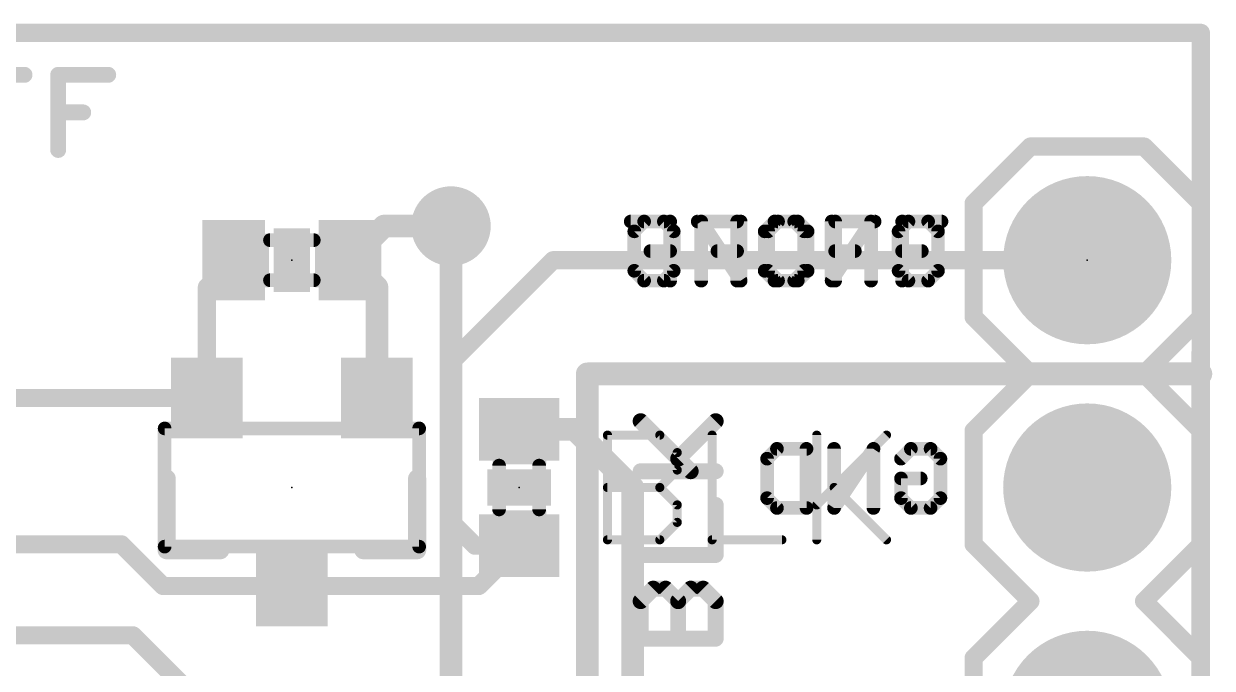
# Model space of a CAD drawing. Extents: x -0.1 to 26.8, y -10.2 to 23.
# Drawn here: x 13.51 to 26.8, y 15.76 to 22.96 of the extents above; entities that cross this region are included whole.
import ezdxf

# ---------------------------------------------------------------- set-up
doc = ezdxf.new("R2010")
doc.units = 0
for name, color, linetype in [('1', 12, 'CONTINUOUS'), ('16', 132, 'CONTINUOUS'), ('17', 110, 'CONTINUOUS'), ('18', 110, 'CONTINUOUS'), ('20', 53, 'CONTINUOUS'), ('21', 41, 'CONTINUOUS'), ('22', 40, 'CONTINUOUS'), ('23', 53, 'CONTINUOUS'), ('51', 53, 'CONTINUOUS')]:
    doc.layers.add(name, color=color, linetype=linetype)

# ---------------------------------------------------------------- blocks, each defined once
blk = doc.blocks.new('RECT')
blk.add_solid([(-0.5, -0.5), (0.5, -0.5), (-0.5, 0.5), (0.5, 0.5)])
blk = doc.blocks.new('ROUNDP')
at = {"const_width": 0.5}
blk.add_lwpolyline([(0, -0.25, 1), (0, 0.25, 1), (0, -0.25)], format="xyb", dxfattribs=at)
blk = doc.blocks.new('ROUNDV')
at = {"const_width": 0.5}
blk.add_lwpolyline([(0, -0.25, 1), (0, 0.25, 1), (0, -0.25)], format="xyb", dxfattribs=at)

msp = doc.modelspace()

# ---------------------------------------------------------------- linework, layer by layer
at = {"layer": '1'}
for points, const_width in [([(26.67, 22.86), (0, 22.86)], 0.2032), ([(26.67, 0), (26.67, 22.86)], 0.2032), ([(17.541, 20.701), (17.16, 20.32)], 0.254), ([(18.288, 20.701), (17.541, 20.701)], 0.254), ([(15.56, 20.02), (15.86, 20.32)], 0.2032), ([(17.16, 20.32), (17.46, 20.02)], 0.254), ([(18.288, 19.177), (19.431, 20.32)], 0.2032), ([(19.431, 20.32), (25.4, 20.32)], 0.2032), ([(15.56, 18.78), (15.56, 20.02)], 0.2032), ([(17.46, 20.02), (17.46, 18.78)], 0.254), ([(18.288, 17.399), (18.288, 19.177)], 0.2032), ([(6.08, 18.78), (15.56, 18.78)], 0.2032), ([(19.67, 18.43), (19.05, 18.43)], 0.254), ([(20.32, 17.78), (19.67, 18.43)], 0.254), ([(20.32, 13.335), (20.32, 17.78)], 0.254), ([(18.557, 17.13), (18.288, 17.399)], 0.2032), ([(12.7, 17.145), (14.605, 17.145)], 0.2032), ([(14.605, 17.145), (15.07, 16.68)], 0.2032), ([(19.05, 17.13), (18.557, 17.13)], 0.2032), ([(18.6, 16.68), (19.05, 17.13)], 0.2032), ([(15.07, 16.68), (16.51, 16.68)], 0.2032), ([(16.51, 16.68), (18.6, 16.68)], 0.2032), ([(5.842, 16.129), (14.732, 16.129)], 0.2032), ([(14.732, 16.129), (15.621, 15.24)], 0.2032)]:
    msp.add_lwpolyline(points, dxfattribs=dict(at, const_width=const_width))
for points, const_width in [([(26.7208, 22.86, 1), (26.6192, 22.86)], 0.1016), ([(26.67, 22.8092, 1), (26.67, 22.9108)], 0.1016), ([(17.541, 20.7645, 1), (17.541, 20.6375)], 0.127), ([(17.5859, 20.6561, 1), (17.4961, 20.7459)], 0.127), ([(18.288, 20.6375, 1), (18.288, 20.7645)], 0.127), ([(15.8959, 20.2841, 1), (15.8241, 20.3559)], 0.1016), ([(17.2049, 20.3649, 1), (17.1151, 20.2751)], 0.127), ([(17.1151, 20.3649, 1), (17.2049, 20.2751)], 0.127), ([(19.431, 20.3708, 1), (19.431, 20.2692)], 0.1016), ([(19.4669, 20.2841, 1), (19.3951, 20.3559)], 0.1016), ([(25.4, 20.2692, 1), (25.4, 20.3708)], 0.1016), ([(15.6108, 20.02, 1), (15.5092, 20.02)], 0.1016), ([(15.5241, 20.0559, 1), (15.5959, 19.9841)], 0.1016), ([(17.5235, 20.02, 1), (17.3965, 20.02)], 0.127), ([(17.4151, 19.9751, 1), (17.5049, 20.0649)], 0.127), ([(18.3388, 19.177, 1), (18.2372, 19.177)], 0.1016), ([(18.2521, 19.2129, 1), (18.3239, 19.1411)], 0.1016), ([(15.56, 18.7292, 1), (15.56, 18.8308)], 0.1016), ([(15.5092, 18.78, 1), (15.6108, 18.78)], 0.1016), ([(17.3965, 18.78, 1), (17.5235, 18.78)], 0.127), ([(19.05, 18.4935, 1), (19.05, 18.3665)], 0.127), ([(19.7149, 18.4749, 1), (19.6251, 18.3851)], 0.127), ([(19.67, 18.3665, 1), (19.67, 18.4935)], 0.127), ([(20.3835, 17.78, 1), (20.2565, 17.78)], 0.127), ([(20.2751, 17.7351, 1), (20.3649, 17.8249)], 0.127), ([(18.3239, 17.4349, 1), (18.2521, 17.3631)], 0.1016), ([(18.2372, 17.399, 1), (18.3388, 17.399)], 0.1016), ([(14.6409, 17.1809, 1), (14.5691, 17.1091)], 0.1016), ([(14.605, 17.0942, 1), (14.605, 17.1958)], 0.1016), ([(18.557, 17.1808, 1), (18.557, 17.0792)], 0.1016), ([(18.5211, 17.0941, 1), (18.5929, 17.1659)], 0.1016), ([(19.0859, 17.0941, 1), (19.0141, 17.1659)], 0.1016), ([(19.05, 17.0792, 1), (19.05, 17.1808)], 0.1016), ([(15.07, 16.7308, 1), (15.07, 16.6292)], 0.1016), ([(15.0341, 16.6441, 1), (15.1059, 16.7159)], 0.1016), ([(16.51, 16.7308, 1), (16.51, 16.6292)], 0.1016), ([(16.51, 16.6292, 1), (16.51, 16.7308)], 0.1016), ([(18.5641, 16.7159, 1), (18.6359, 16.6441)], 0.1016), ([(18.6, 16.6292, 1), (18.6, 16.7308)], 0.1016), ([(14.7679, 16.1649, 1), (14.6961, 16.0931)], 0.1016), ([(14.732, 16.0782, 1), (14.732, 16.1798)], 0.1016)]:
    msp.add_lwpolyline(points, format="xyb", dxfattribs=dict(at, const_width=const_width))
at = {"layer": '16'}
for points, const_width in [([(26.67, 22.86), (0, 22.86)], 0.2032), ([(26.67, 0), (26.67, 22.86)], 0.2032), ([(18.288, 14.732), (18.288, 20.701)], 0.254)]:
    msp.add_lwpolyline(points, dxfattribs=dict(at, const_width=const_width))
for points, const_width in [([(26.7208, 22.86, 1), (26.6192, 22.86)], 0.1016), ([(26.67, 22.8092, 1), (26.67, 22.9108)], 0.1016), ([(18.3515, 20.701, 1), (18.2245, 20.701)], 0.127)]:
    msp.add_lwpolyline(points, format="xyb", dxfattribs=dict(at, const_width=const_width))
at = {"layer": '20', "const_width": 0.2032}
for points in [[(26.67, 22.86), (0, 22.86)], [(26.65, 0), (26.67, 22.86)]]:
    msp.add_lwpolyline(points, dxfattribs=at)
at = {"layer": '20', "const_width": 0.1016}
for points in [[(26.7208, 22.86, 1), (26.6192, 22.86)], [(26.67, 22.8092, 1), (26.67, 22.9108)]]:
    msp.add_lwpolyline(points, format="xyb", dxfattribs=at)
at = {"layer": '21'}
for points, const_width in [([(12.9624, 22.3908), (13.5217, 22.3908)], 0.1778), ([(13.8979, 21.5519), (13.8979, 22.3908)], 0.1778), ([(13.8979, 22.3908), (14.4572, 22.3908)], 0.1778), ([(13.8979, 21.9714), (14.1776, 21.9714)], 0.1778), ([(24.765, 21.59), (24.13, 20.955)], 0.2032), ([(26.035, 21.59), (24.765, 21.59)], 0.2032), ([(26.67, 20.955), (26.035, 21.59)], 0.2032), ([(24.13, 20.955), (24.13, 19.685)], 0.2032), ([(26.67, 19.685), (26.67, 20.955)], 0.2032), ([(20.4473, 20.7524), (20.3371, 20.6422)], 0.1524), ([(20.6676, 20.7524), (20.4473, 20.7524)], 0.1524), ([(20.7778, 20.6422), (20.6676, 20.7524)], 0.1524), ([(21.0855, 20.0914), (21.0855, 20.7524)], 0.1524), ([(21.0855, 20.7524), (21.5262, 20.0914)], 0.1524), ([(21.5262, 20.0914), (21.5262, 20.7524)], 0.1524), ([(21.9441, 20.7524), (21.834, 20.6422)], 0.1524), ([(22.1644, 20.7524), (21.9441, 20.7524)], 0.1524), ([(22.2746, 20.6422), (22.1644, 20.7524)], 0.1524), ([(22.5824, 20.0914), (22.5824, 20.7524)], 0.1524), ([(22.5824, 20.7524), (23.023, 20.7524)], 0.1524), ([(23.3308, 20.0914), (23.3308, 20.7524)], 0.1524), ([(23.3308, 20.7524), (23.7714, 20.7524)], 0.1524), ([(20.3371, 20.6422), (20.3371, 20.2016)], 0.1524), ([(20.7778, 20.2016), (20.7778, 20.6422)], 0.1524), ([(21.834, 20.6422), (21.834, 20.2016)], 0.1524), ([(22.2746, 20.2016), (22.2746, 20.6422)], 0.1524), ([(22.5824, 20.4219), (22.8027, 20.4219)], 0.1524), ([(23.3308, 20.4219), (23.5511, 20.4219)], 0.1524), ([(20.3371, 20.2016), (20.4473, 20.0914)], 0.1524), ([(20.6676, 20.0914), (20.7778, 20.2016)], 0.1524), ([(21.834, 20.2016), (21.9441, 20.0914)], 0.1524), ([(22.1644, 20.0914), (22.2746, 20.2016)], 0.1524), ([(20.4473, 20.0914), (20.6676, 20.0914)], 0.1524), ([(21.9441, 20.0914), (22.1644, 20.0914)], 0.1524), ([(24.13, 19.685), (24.765, 19.05)], 0.2032), ([(26.035, 19.05), (26.67, 19.685)], 0.2032), ([(26.67, 19.05), (19.812, 19.05)], 0.254), ([(19.812, 19.05), (19.812, 3.81)], 0.254), ([(24.13, 18.415), (24.765, 19.05)], 0.2032), ([(24.765, 19.05), (26.035, 19.05)], 0.2032), ([(24.765, 19.05), (26.035, 19.05)], 0.2032), ([(26.035, 19.05), (26.67, 18.415)], 0.2032), ([(20.9675, 17.9619), (20.4082, 18.5212)], 0.1778), ([(20.8276, 18.1018), (21.2471, 18.5212)], 0.1778), ([(24.13, 17.145), (24.13, 18.415)], 0.2032), ([(26.67, 18.415), (26.67, 17.145)], 0.2032), ([(15.11, 17.08), (15.11, 17.88)], 0.2032), ([(17.91, 17.08), (17.91, 17.88)], 0.2032), ([(20.4082, 17.9619), (21.2471, 17.9619)], 0.1778), ([(21.2471, 17.0264), (21.2471, 17.5857)], 0.1778), ([(15.71, 17.08), (15.11, 17.08)], 0.2032), ([(17.31, 17.08), (17.91, 17.08)], 0.2032), ([(24.765, 16.51), (24.13, 17.145)], 0.2032), ([(26.67, 17.145), (26.035, 16.51)], 0.2032), ([(20.4082, 17.0264), (21.2471, 17.0264)], 0.1778), ([(20.4082, 16.5104), (20.548, 16.6502)], 0.1778), ([(20.548, 16.6502), (20.6878, 16.6502)], 0.1778), ([(20.6878, 16.6502), (20.8276, 16.5104)], 0.1778), ([(20.8276, 16.5104), (20.9675, 16.6502)], 0.1778), ([(20.9675, 16.6502), (21.1073, 16.6502)], 0.1778), ([(21.1073, 16.6502), (21.2471, 16.5104)], 0.1778), ([(24.13, 15.875), (24.765, 16.51)], 0.2032), ([(26.035, 16.51), (26.67, 15.875)], 0.2032), ([(20.4082, 16.0909), (20.4082, 16.5104)], 0.1778), ([(20.8276, 16.0909), (20.8276, 16.5104)], 0.1778), ([(21.2471, 16.5104), (21.2471, 16.0909)], 0.1778), ([(21.2471, 16.0909), (20.4082, 16.0909)], 0.1778), ([(24.13, 14.605), (24.13, 15.875)], 0.2032), ([(26.67, 15.875), (26.67, 14.605)], 0.2032)]:
    msp.add_lwpolyline(points, dxfattribs=dict(at, const_width=const_width))
for points, const_width in [([(13.5217, 22.3464, 1), (13.5217, 22.4353)], 0.0889), ([(13.8979, 22.4353, 1), (13.8979, 22.3464)], 0.0889), ([(13.9424, 22.3908, 1), (13.8535, 22.3908)], 0.0889), ([(14.4572, 22.3464, 1), (14.4572, 22.4353)], 0.0889), ([(13.8979, 22.0158, 1), (13.8979, 21.9269)], 0.0889), ([(14.1776, 21.9269, 1), (14.1776, 22.0158)], 0.0889), ([(24.765, 21.6408, 1), (24.765, 21.5392)], 0.1016), ([(24.8009, 21.5541, 1), (24.7291, 21.6259)], 0.1016), ([(26.0709, 21.6259, 1), (25.9991, 21.5541)], 0.1016), ([(26.035, 21.5392, 1), (26.035, 21.6408)], 0.1016), ([(13.8535, 21.5519, 1), (13.9424, 21.5519)], 0.0889), ([(24.1808, 20.955, 1), (24.0792, 20.955)], 0.1016), ([(24.0941, 20.9909, 1), (24.1659, 20.9191)], 0.1016), ([(26.7208, 20.955, 1), (26.6192, 20.955)], 0.1016), ([(26.6341, 20.9191, 1), (26.7059, 20.9909)], 0.1016), ([(20.4473, 20.7905, 1), (20.4473, 20.7143)], 0.0762), ([(20.4742, 20.7254, 1), (20.4203, 20.7793)], 0.0762), ([(20.6945, 20.7793, 1), (20.6407, 20.7254)], 0.0762), ([(20.6676, 20.7143, 1), (20.6676, 20.7905)], 0.0762), ([(21.1236, 20.7524, 1), (21.0474, 20.7524)], 0.0762), ([(21.1172, 20.7735, 1), (21.0538, 20.7312)], 0.0762), ([(21.5643, 20.7524, 1), (21.4881, 20.7524)], 0.0762), ([(21.9441, 20.7905, 1), (21.9441, 20.7143)], 0.0762), ([(21.9711, 20.7254, 1), (21.9172, 20.7793)], 0.0762), ([(22.1914, 20.7793, 1), (22.1375, 20.7254)], 0.0762), ([(22.1644, 20.7143, 1), (22.1644, 20.7905)], 0.0762), ([(22.6205, 20.7524, 1), (22.5443, 20.7524)], 0.0762), ([(22.5824, 20.7905, 1), (22.5824, 20.7143)], 0.0762), ([(23.023, 20.7143, 1), (23.023, 20.7905)], 0.0762), ([(23.3689, 20.7524, 1), (23.2927, 20.7524)], 0.0762), ([(23.3308, 20.7905, 1), (23.3308, 20.7143)], 0.0762), ([(23.7714, 20.7143, 1), (23.7714, 20.7905)], 0.0762), ([(20.3752, 20.6422, 1), (20.299, 20.6422)], 0.0762), ([(20.3102, 20.6691, 1), (20.3641, 20.6153)], 0.0762), ([(20.8159, 20.6422, 1), (20.7397, 20.6422)], 0.0762), ([(20.7508, 20.6153, 1), (20.8047, 20.6691)], 0.0762), ([(21.8721, 20.6422, 1), (21.7959, 20.6422)], 0.0762), ([(21.807, 20.6691, 1), (21.8609, 20.6153)], 0.0762), ([(22.3127, 20.6422, 1), (22.2365, 20.6422)], 0.0762), ([(22.2477, 20.6153, 1), (22.3015, 20.6691)], 0.0762), ([(22.5824, 20.46, 1), (22.5824, 20.3838)], 0.0762), ([(22.8027, 20.3838, 1), (22.8027, 20.46)], 0.0762), ([(23.3308, 20.46, 1), (23.3308, 20.3838)], 0.0762), ([(23.5511, 20.3838, 1), (23.5511, 20.46)], 0.0762), ([(20.3641, 20.2285, 1), (20.3102, 20.1746)], 0.0762), ([(20.299, 20.2016, 1), (20.3752, 20.2016)], 0.0762), ([(20.7397, 20.2016, 1), (20.8159, 20.2016)], 0.0762), ([(20.8047, 20.1746, 1), (20.7508, 20.2285)], 0.0762), ([(21.8609, 20.2285, 1), (21.807, 20.1746)], 0.0762), ([(21.7959, 20.2016, 1), (21.8721, 20.2016)], 0.0762), ([(22.2365, 20.2016, 1), (22.3127, 20.2016)], 0.0762), ([(22.3015, 20.1746, 1), (22.2477, 20.2285)], 0.0762), ([(20.4473, 20.1295, 1), (20.4473, 20.0533)], 0.0762), ([(20.4203, 20.0645, 1), (20.4742, 20.1183)], 0.0762), ([(20.6407, 20.1183, 1), (20.6945, 20.0645)], 0.0762), ([(20.6676, 20.0533, 1), (20.6676, 20.1295)], 0.0762), ([(21.0474, 20.0914, 1), (21.1236, 20.0914)], 0.0762), ([(21.4881, 20.0914, 1), (21.5643, 20.0914)], 0.0762), ([(21.4945, 20.0703, 1), (21.5579, 20.1125)], 0.0762), ([(21.9441, 20.1295, 1), (21.9441, 20.0533)], 0.0762), ([(21.9172, 20.0645, 1), (21.9711, 20.1183)], 0.0762), ([(22.1375, 20.1183, 1), (22.1914, 20.0645)], 0.0762), ([(22.1644, 20.0533, 1), (22.1644, 20.1295)], 0.0762), ([(22.5443, 20.0914, 1), (22.6205, 20.0914)], 0.0762), ([(23.2927, 20.0914, 1), (23.3689, 20.0914)], 0.0762), ([(24.1659, 19.7209, 1), (24.0941, 19.6491)], 0.1016), ([(24.0792, 19.685, 1), (24.1808, 19.685)], 0.1016), ([(26.6192, 19.685, 1), (26.7208, 19.685)], 0.1016), ([(26.7059, 19.6491, 1), (26.6341, 19.7209)], 0.1016), ([(19.812, 19.1135, 1), (19.812, 18.9865)], 0.127), ([(19.8755, 19.05, 1), (19.7485, 19.05)], 0.127), ([(24.765, 19.1008, 1), (24.765, 18.9992)], 0.1016), ([(24.765, 19.1008, 1), (24.765, 18.9992)], 0.1016), ([(24.8009, 19.0141, 1), (24.7291, 19.0859)], 0.1016), ([(24.7291, 19.0141, 1), (24.8009, 19.0859)], 0.1016), ([(26.0709, 19.0859, 1), (25.9991, 19.0141)], 0.1016), ([(25.9991, 19.0859, 1), (26.0709, 19.0141)], 0.1016), ([(26.035, 18.9992, 1), (26.035, 19.1008)], 0.1016), ([(26.035, 18.9992, 1), (26.035, 19.1008)], 0.1016), ([(26.67, 18.9865, 1), (26.67, 19.1135)], 0.127), ([(20.4396, 18.5526, 1), (20.3768, 18.4898)], 0.0889), ([(21.2785, 18.4898, 1), (21.2157, 18.5526)], 0.0889), ([(24.1808, 18.415, 1), (24.0792, 18.415)], 0.1016), ([(24.0941, 18.4509, 1), (24.1659, 18.3791)], 0.1016), ([(26.7208, 18.415, 1), (26.6192, 18.415)], 0.1016), ([(26.6341, 18.3791, 1), (26.7059, 18.4509)], 0.1016), ([(20.7962, 18.1332, 1), (20.8591, 18.0703)], 0.0889), ([(15.1608, 17.88, 1), (15.0592, 17.88)], 0.1016), ([(17.9608, 17.88, 1), (17.8592, 17.88)], 0.1016), ([(20.4082, 18.0064, 1), (20.4082, 17.9175)], 0.0889), ([(20.936, 17.9305, 1), (20.9989, 17.9934)], 0.0889), ([(21.2471, 17.9175, 1), (21.2471, 18.0064)], 0.0889), ([(21.2916, 17.5857, 1), (21.2026, 17.5857)], 0.0889), ([(15.11, 17.1308, 1), (15.11, 17.0292)], 0.1016), ([(15.71, 17.0292, 1), (15.71, 17.1308)], 0.1016), ([(17.31, 17.1308, 1), (17.31, 17.0292)], 0.1016), ([(17.91, 17.0292, 1), (17.91, 17.1308)], 0.1016), ([(24.1659, 17.1809, 1), (24.0941, 17.1091)], 0.1016), ([(24.0792, 17.145, 1), (24.1808, 17.145)], 0.1016), ([(26.6192, 17.145, 1), (26.7208, 17.145)], 0.1016), ([(26.7059, 17.1091, 1), (26.6341, 17.1809)], 0.1016), ([(15.0592, 17.08, 1), (15.1608, 17.08)], 0.1016), ([(17.8592, 17.08, 1), (17.9608, 17.08)], 0.1016), ([(20.4082, 17.0709, 1), (20.4082, 16.982)], 0.0889), ([(21.2026, 17.0264, 1), (21.2916, 17.0264)], 0.0889), ([(21.2471, 16.982, 1), (21.2471, 17.0709)], 0.0889), ([(20.548, 16.6946, 1), (20.548, 16.6057)], 0.0889), ([(20.5794, 16.6187, 1), (20.5166, 16.6816)], 0.0889), ([(20.7193, 16.6816, 1), (20.6564, 16.6187)], 0.0889), ([(20.6878, 16.6057, 1), (20.6878, 16.6946)], 0.0889), ([(20.9675, 16.6946, 1), (20.9675, 16.6057)], 0.0889), ([(20.9989, 16.6187, 1), (20.936, 16.6816)], 0.0889), ([(21.1387, 16.6816, 1), (21.0759, 16.6187)], 0.0889), ([(21.1073, 16.6057, 1), (21.1073, 16.6946)], 0.0889), ([(24.8009, 16.4741, 1), (24.7291, 16.5459)], 0.1016), ([(26.0709, 16.5459, 1), (25.9991, 16.4741)], 0.1016), ([(20.4526, 16.5104, 1), (20.3637, 16.5104)], 0.0889), ([(20.3768, 16.5418, 1), (20.4396, 16.4789)], 0.0889), ([(20.8721, 16.5104, 1), (20.7832, 16.5104)], 0.0889), ([(20.7962, 16.5418, 1), (20.8591, 16.4789)], 0.0889), ([(20.7962, 16.4789, 1), (20.8591, 16.5418)], 0.0889), ([(21.2916, 16.5104, 1), (21.2026, 16.5104)], 0.0889), ([(21.2157, 16.4789, 1), (21.2785, 16.5418)], 0.0889), ([(24.7291, 16.4741, 1), (24.8009, 16.5459)], 0.1016), ([(25.9991, 16.5459, 1), (26.0709, 16.4741)], 0.1016), ([(20.4082, 16.1354, 1), (20.4082, 16.0465)], 0.0889), ([(20.3637, 16.0909, 1), (20.4526, 16.0909)], 0.0889), ([(20.7832, 16.0909, 1), (20.8721, 16.0909)], 0.0889), ([(21.2026, 16.0909, 1), (21.2916, 16.0909)], 0.0889), ([(21.2471, 16.0465, 1), (21.2471, 16.1354)], 0.0889), ([(24.1808, 15.875, 1), (24.0792, 15.875)], 0.1016), ([(24.0941, 15.9109, 1), (24.1659, 15.8391)], 0.1016), ([(26.7208, 15.875, 1), (26.6192, 15.875)], 0.1016), ([(26.6341, 15.8391, 1), (26.7059, 15.9109)], 0.1016)]:
    msp.add_lwpolyline(points, format="xyb", dxfattribs=dict(at, const_width=const_width))
at = {"layer": '22', "const_width": 0.1524}
for points in [[(20.7382, 20.7524), (20.2976, 20.7524)], [(20.7382, 20.0914), (20.7382, 20.7524)], [(21.4866, 20.7524), (21.046, 20.7524)], [(21.4866, 20.0914), (21.4866, 20.7524)], [(21.7944, 20.6422), (21.9046, 20.7524)], [(21.9046, 20.7524), (22.1249, 20.7524)], [(22.1249, 20.7524), (22.235, 20.6422)], [(22.9835, 20.7524), (22.5428, 20.0914)], [(22.5428, 20.0914), (22.5428, 20.7524)], [(22.9835, 20.0914), (22.9835, 20.7524)], [(23.2912, 20.6422), (23.4014, 20.7524)], [(23.4014, 20.7524), (23.6217, 20.7524)], [(23.6217, 20.7524), (23.7319, 20.6422)], [(21.7944, 20.2016), (21.7944, 20.6422)], [(22.235, 20.6422), (22.235, 20.2016)], [(23.2912, 20.2016), (23.2912, 20.6422)], [(23.7319, 20.6422), (23.7319, 20.2016)], [(20.7382, 20.4219), (20.5179, 20.4219)], [(21.4866, 20.4219), (21.2663, 20.4219)], [(21.9046, 20.0914), (21.7944, 20.2016)], [(22.235, 20.2016), (22.1249, 20.0914)], [(23.4014, 20.0914), (23.2912, 20.2016)], [(23.7319, 20.2016), (23.6217, 20.0914)], [(22.1249, 20.0914), (21.9046, 20.0914)], [(23.6217, 20.0914), (23.4014, 20.0914)], [(21.8216, 18.1022), (21.9317, 18.2124)], [(21.9317, 18.2124), (22.2622, 18.2124)], [(22.2622, 18.2124), (22.2622, 17.5514)], [(23.0106, 18.2124), (22.57, 17.5514)], [(22.57, 17.5514), (22.57, 18.2124)], [(23.0106, 17.5514), (23.0106, 18.2124)], [(23.3184, 18.1022), (23.4286, 18.2124)], [(23.4286, 18.2124), (23.6489, 18.2124)], [(23.6489, 18.2124), (23.759, 18.1022)], [(21.8216, 17.6616), (21.8216, 18.1022)], [(23.759, 18.1022), (23.759, 17.6616)], [(23.3184, 17.6616), (23.3184, 17.8819)], [(23.3184, 17.8819), (23.5387, 17.8819)], [(21.9317, 17.5514), (21.8216, 17.6616)], [(23.4286, 17.5514), (23.3184, 17.6616)], [(23.759, 17.6616), (23.6489, 17.5514)], [(22.2622, 17.5514), (21.9317, 17.5514)], [(23.6489, 17.5514), (23.4286, 17.5514)]]:
    msp.add_lwpolyline(points, dxfattribs=at)
at = {"layer": '22', "const_width": 0.0762}
for points in [[(20.2976, 20.7905, 1), (20.2976, 20.7143)], [(20.7763, 20.7524, 1), (20.7001, 20.7524)], [(20.7382, 20.7143, 1), (20.7382, 20.7905)], [(21.046, 20.7905, 1), (21.046, 20.7143)], [(21.5247, 20.7524, 1), (21.4485, 20.7524)], [(21.4866, 20.7143, 1), (21.4866, 20.7905)], [(21.9046, 20.7905, 1), (21.9046, 20.7143)], [(21.9315, 20.7254, 1), (21.8776, 20.7793)], [(22.1518, 20.7793, 1), (22.0979, 20.7254)], [(22.1249, 20.7143, 1), (22.1249, 20.7905)], [(22.5809, 20.7524, 1), (22.5047, 20.7524)], [(23.0216, 20.7524, 1), (22.9454, 20.7524)], [(23.0152, 20.7312, 1), (22.9518, 20.7735)], [(23.4014, 20.7905, 1), (23.4014, 20.7143)], [(23.4283, 20.7254, 1), (23.3745, 20.7793)], [(23.6487, 20.7793, 1), (23.5948, 20.7254)], [(23.6217, 20.7143, 1), (23.6217, 20.7905)], [(21.8325, 20.6422, 1), (21.7563, 20.6422)], [(21.7675, 20.6691, 1), (21.8213, 20.6153)], [(22.2731, 20.6422, 1), (22.1969, 20.6422)], [(22.2081, 20.6153, 1), (22.262, 20.6691)], [(23.3293, 20.6422, 1), (23.2531, 20.6422)], [(23.2643, 20.6691, 1), (23.3182, 20.6153)], [(23.77, 20.6422, 1), (23.6938, 20.6422)], [(23.7049, 20.6153, 1), (23.7588, 20.6691)], [(20.5179, 20.46, 1), (20.5179, 20.3838)], [(20.7382, 20.3838, 1), (20.7382, 20.46)], [(21.2663, 20.46, 1), (21.2663, 20.3838)], [(21.4866, 20.3838, 1), (21.4866, 20.46)], [(21.8213, 20.2285, 1), (21.7675, 20.1746)], [(21.7563, 20.2016, 1), (21.8325, 20.2016)], [(22.1969, 20.2016, 1), (22.2731, 20.2016)], [(22.262, 20.1746, 1), (22.2081, 20.2285)], [(23.3182, 20.2285, 1), (23.2643, 20.1746)], [(23.2531, 20.2016, 1), (23.3293, 20.2016)], [(23.6938, 20.2016, 1), (23.77, 20.2016)], [(23.7588, 20.1746, 1), (23.7049, 20.2285)], [(20.7001, 20.0914, 1), (20.7763, 20.0914)], [(21.4485, 20.0914, 1), (21.5247, 20.0914)], [(21.9046, 20.1295, 1), (21.9046, 20.0533)], [(21.8776, 20.0645, 1), (21.9315, 20.1183)], [(22.0979, 20.1183, 1), (22.1518, 20.0645)], [(22.1249, 20.0533, 1), (22.1249, 20.1295)], [(22.5111, 20.1125, 1), (22.5745, 20.0703)], [(22.5047, 20.0914, 1), (22.5809, 20.0914)], [(22.9454, 20.0914, 1), (23.0216, 20.0914)], [(23.4014, 20.1295, 1), (23.4014, 20.0533)], [(23.3745, 20.0645, 1), (23.4283, 20.1183)], [(23.5948, 20.1183, 1), (23.6487, 20.0645)], [(23.6217, 20.0533, 1), (23.6217, 20.1295)], [(21.9317, 18.2505, 1), (21.9317, 18.1743)], [(21.9587, 18.1854, 1), (21.9048, 18.2393)], [(22.3003, 18.2124, 1), (22.2241, 18.2124)], [(22.2622, 18.1743, 1), (22.2622, 18.2505)], [(22.6081, 18.2124, 1), (22.5319, 18.2124)], [(23.0487, 18.2124, 1), (22.9725, 18.2124)], [(23.0423, 18.1912, 1), (22.9789, 18.2335)], [(23.4286, 18.2505, 1), (23.4286, 18.1743)], [(23.4555, 18.1854, 1), (23.4016, 18.2393)], [(23.6758, 18.2393, 1), (23.6219, 18.1854)], [(23.6489, 18.1743, 1), (23.6489, 18.2505)], [(21.8597, 18.1022, 1), (21.7835, 18.1022)], [(21.7946, 18.1291, 1), (21.8485, 18.0753)], [(23.2915, 18.1291, 1), (23.3453, 18.0753)], [(23.7971, 18.1022, 1), (23.7209, 18.1022)], [(23.7321, 18.0753, 1), (23.786, 18.1291)], [(23.3565, 17.8819, 1), (23.2803, 17.8819)], [(23.3184, 17.92, 1), (23.3184, 17.8438)], [(23.5387, 17.8438, 1), (23.5387, 17.92)], [(21.8485, 17.6885, 1), (21.7946, 17.6346)], [(21.7835, 17.6616, 1), (21.8597, 17.6616)], [(23.3453, 17.6885, 1), (23.2915, 17.6346)], [(23.2803, 17.6616, 1), (23.3565, 17.6616)], [(23.7209, 17.6616, 1), (23.7971, 17.6616)], [(23.786, 17.6346, 1), (23.7321, 17.6885)], [(21.9317, 17.5895, 1), (21.9317, 17.5133)], [(21.9048, 17.5245, 1), (21.9587, 17.5783)], [(22.2241, 17.5514, 1), (22.3003, 17.5514)], [(22.2622, 17.5133, 1), (22.2622, 17.5895)], [(22.5383, 17.5725, 1), (22.6017, 17.5303)], [(22.5319, 17.5514, 1), (22.6081, 17.5514)], [(22.9725, 17.5514, 1), (23.0487, 17.5514)], [(23.4286, 17.5895, 1), (23.4286, 17.5133)], [(23.4016, 17.5245, 1), (23.4555, 17.5783)], [(23.6219, 17.5783, 1), (23.6758, 17.5245)], [(23.6489, 17.5133, 1), (23.6489, 17.5895)]]:
    msp.add_lwpolyline(points, format="xyb", dxfattribs=at)
at = {"layer": '23'}
for p in [(16.51, 20.32), (25.4, 20.32), (16.51, 17.78), (19.05, 17.78)]:
    msp.add_point(p, dxfattribs=at)
at = {"layer": '51'}
for points, const_width in [([(16.265, 20.544), (16.755, 20.544)], 0.1524), ([(16.755, 20.096), (16.265, 20.096)], 0.1524), ([(15.0876, 17.1196), (15.0876, 18.4404)], 0.1524), ([(15.0876, 18.4404), (17.9324, 18.4404)], 0.1524), ([(17.9324, 18.4404), (17.9324, 17.1196)], 0.1524), ([(20.0376, 17.1958), (20.0376, 18.3652)], 0.1016), ([(20.0376, 18.3652), (20.6223, 18.3652)], 0.1016), ([(20.6223, 18.3652), (20.8172, 18.1703)], 0.1016), ([(21.207, 18.3652), (21.207, 17.1958)], 0.1016), ([(22.3764, 18.3652), (22.3764, 17.1958)], 0.1016), ([(22.3764, 17.5856), (23.156, 18.3652)], 0.1016), ([(20.8172, 18.1703), (20.8172, 17.9754)], 0.1016), ([(18.826, 17.535), (18.826, 18.025)], 0.1524), ([(19.274, 18.025), (19.274, 17.535)], 0.1524), ([(20.8172, 17.9754), (20.6223, 17.7805)], 0.1016), ([(20.0376, 17.7805), (20.6223, 17.7805)], 0.1016), ([(20.6223, 17.7805), (20.8172, 17.5856)], 0.1016), ([(22.5713, 17.7805), (23.156, 17.1958)], 0.1016), ([(20.8172, 17.5856), (20.8172, 17.3907)], 0.1016), ([(20.8172, 17.3907), (20.6223, 17.1958)], 0.1016), ([(17.9324, 17.1196), (15.0876, 17.1196)], 0.1524), ([(20.6223, 17.1958), (20.0376, 17.1958)], 0.1016), ([(21.207, 17.1958), (21.9866, 17.1958)], 0.1016)]:
    msp.add_lwpolyline(points, dxfattribs=dict(at, const_width=const_width))
for points, const_width in [([(16.265, 20.5821, 1), (16.265, 20.5059)], 0.0762), ([(16.755, 20.5059, 1), (16.755, 20.5821)], 0.0762), ([(16.265, 20.1341, 1), (16.265, 20.0579)], 0.0762), ([(16.755, 20.0579, 1), (16.755, 20.1341)], 0.0762), ([(15.1257, 18.4404, 1), (15.0495, 18.4404)], 0.0762), ([(15.0876, 18.4785, 1), (15.0876, 18.4023)], 0.0762), ([(17.9705, 18.4404, 1), (17.8943, 18.4404)], 0.0762), ([(17.9324, 18.4023, 1), (17.9324, 18.4785)], 0.0762), ([(20.063, 18.3652, 1), (20.0122, 18.3652)], 0.0508), ([(20.0376, 18.3906, 1), (20.0376, 18.3398)], 0.0508), ([(20.6403, 18.3832, 1), (20.6043, 18.3472)], 0.0508), ([(20.6223, 18.3398, 1), (20.6223, 18.3906)], 0.0508), ([(21.2324, 18.3652, 1), (21.1816, 18.3652)], 0.0508), ([(22.4018, 18.3652, 1), (22.351, 18.3652)], 0.0508), ([(23.174, 18.3472, 1), (23.138, 18.3832)], 0.0508), ([(20.8426, 18.1703, 1), (20.7918, 18.1703)], 0.0508), ([(20.7992, 18.1523, 1), (20.8352, 18.1883)], 0.0508), ([(18.8641, 18.025, 1), (18.7879, 18.025)], 0.0762), ([(19.3121, 18.025, 1), (19.2359, 18.025)], 0.0762), ([(20.7918, 17.9754, 1), (20.8426, 17.9754)], 0.0508), ([(20.8352, 17.9574, 1), (20.7992, 17.9934)], 0.0508), ([(20.0376, 17.8059, 1), (20.0376, 17.7551)], 0.0508), ([(20.6403, 17.7985, 1), (20.6043, 17.7625)], 0.0508), ([(20.6043, 17.7985, 1), (20.6403, 17.7625)], 0.0508), ([(20.6223, 17.7551, 1), (20.6223, 17.8059)], 0.0508), ([(22.5893, 17.7985, 1), (22.5533, 17.7625)], 0.0508), ([(18.7879, 17.535, 1), (18.8641, 17.535)], 0.0762), ([(19.2359, 17.535, 1), (19.3121, 17.535)], 0.0762), ([(20.8426, 17.5856, 1), (20.7918, 17.5856)], 0.0508), ([(20.7992, 17.5676, 1), (20.8352, 17.6036)], 0.0508), ([(22.3584, 17.6036, 1), (22.3944, 17.5676)], 0.0508), ([(20.7918, 17.3907, 1), (20.8426, 17.3907)], 0.0508), ([(20.8352, 17.3727, 1), (20.7992, 17.4087)], 0.0508), ([(15.0876, 17.1577, 1), (15.0876, 17.0815)], 0.0762), ([(15.0495, 17.1196, 1), (15.1257, 17.1196)], 0.0762), ([(17.8943, 17.1196, 1), (17.9705, 17.1196)], 0.0762), ([(17.9324, 17.0815, 1), (17.9324, 17.1577)], 0.0762), ([(20.0376, 17.2212, 1), (20.0376, 17.1704)], 0.0508), ([(20.0122, 17.1958, 1), (20.063, 17.1958)], 0.0508), ([(20.6043, 17.2138, 1), (20.6403, 17.1778)], 0.0508), ([(20.6223, 17.1704, 1), (20.6223, 17.2212)], 0.0508), ([(21.207, 17.2212, 1), (21.207, 17.1704)], 0.0508), ([(21.1816, 17.1958, 1), (21.2324, 17.1958)], 0.0508), ([(21.9866, 17.1704, 1), (21.9866, 17.2212)], 0.0508), ([(22.351, 17.1958, 1), (22.4018, 17.1958)], 0.0508), ([(23.138, 17.1778, 1), (23.174, 17.2138)], 0.0508)]:
    msp.add_lwpolyline(points, format="xyb", dxfattribs=dict(at, const_width=const_width))

# ---------------------------------------------------------------- block references
at = {"layer": '1', "xscale": 0.7, "yscale": 0.9}
for p in [(15.86, 20.32), (17.16, 20.32)]:
    msp.add_blockref('RECT', p, dxfattribs=at)
at = {"layer": '1', "yscale": 0.9}
for p, xscale, rotation in [((15.56, 18.78), 0.8, 180), ((17.46, 18.78), 0.8, 180), ((19.05, 18.43), 0.7, 90), ((19.05, 17.13), 0.7, 90), ((16.51, 16.68), 0.8, 180)]:
    msp.add_blockref('RECT', p, dxfattribs=dict(at, xscale=xscale, rotation=rotation))
at = {"layer": '17', "xscale": 1.8796, "yscale": 1.8796}
for p, rotation in [((25.4, 20.32), 90), ((25.4, 20.32), 90), ((25.4, 17.78), 180), ((25.4, 17.78), 180), ((25.4, 15.24), 180), ((25.4, 15.24), 180)]:
    msp.add_blockref('ROUNDP', p, dxfattribs=dict(at, rotation=rotation))
at = {"layer": '18', "xscale": 0.889, "yscale": 0.889}
msp.add_blockref('ROUNDV', (18.288, 20.701), dxfattribs=at)
msp.add_blockref('ROUNDV', (18.288, 20.701), dxfattribs=at)
at = {"layer": '21', "xscale": 0.4064, "yscale": 0.7112}
msp.add_blockref('RECT', (16.51, 20.32), dxfattribs=at)
at = {"layer": '21', "xscale": 0.4064, "yscale": 0.7112, "rotation": 90}
msp.add_blockref('RECT', (19.05, 17.78), dxfattribs=at)
at = {"layer": '51'}
for p, xscale, yscale in [((16.106, 20.3152), 0.3, 0.5999), ((16.9188, 20.3152), 0.3, 0.5999), ((25.4, 20.32), 0.508, 0.508)]:
    msp.add_blockref('RECT', p, dxfattribs=dict(at, xscale=xscale, yscale=yscale))
at = {"layer": '51', "rotation": 90}
for p, xscale, yscale in [((19.0549, 18.1888), 0.3, 0.5999), ((25.4, 17.78), 0.508, 0.508), ((19.0549, 17.376), 0.3, 0.5999)]:
    msp.add_blockref('RECT', p, dxfattribs=dict(at, xscale=xscale, yscale=yscale))

doc.saveas('drawing.dxf')
